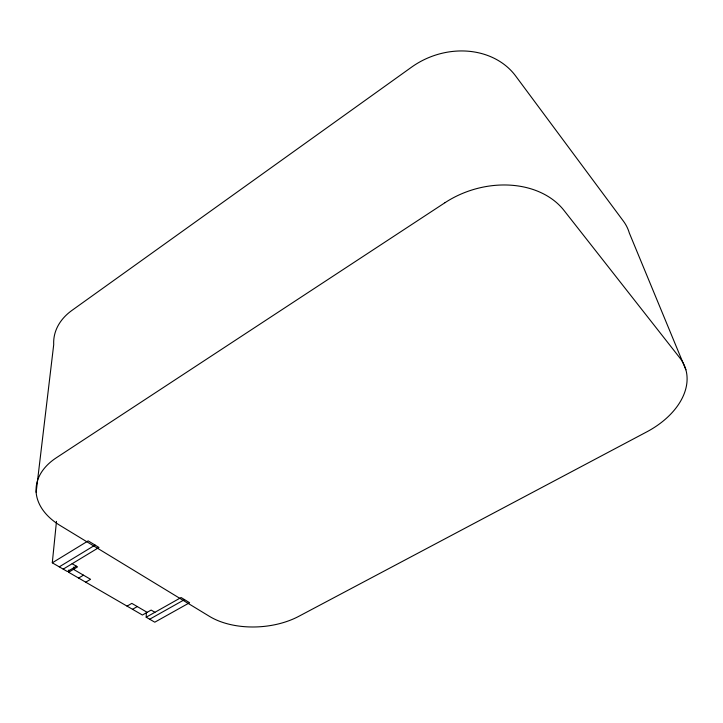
<?xml version="1.0" encoding="UTF-8"?>
<svg xmlns="http://www.w3.org/2000/svg" width="723" height="723" viewBox="0 0 723 723"><rect width="100%" height="100%" fill="white"/><g stroke="black" fill="none" stroke-linecap="round" stroke-linejoin="round"><path stroke-width="1.08" d="M146.191 617.216L181.102 597.532L189.598 602.711L154.785 622.196L146.191 617.216L146.335 612.706M73.665 567.103L73.475 569.335L90.565 579.304L85.73 582.178M154.921 612.291L151.152 610.076L142.413 615.029L68.613 572.264L68.812 570.04M76.367 566.19L67.429 571.577L52.291 562.81L56.484 521.364M36.15 492.282L53.719 344.555A65.956 47.682 4.9 0 1 71.975 310.384L411.622 67.122A74.37 63.127 -21.7 0 1 515.671 76.005L623.398 221.13A66.977 49.833 -21.1 0 1 629.308 232.969L685.865 369.742M52.291 562.81L88.179 540.876L98.979 547.465L63.199 569.128M59.268 566.85L95.084 545.088M68.613 572.264L77.542 566.877L72.146 563.714M78.626 578.066L83.479 575.165M127.049 606.127L131.83 603.38L147.176 612.336M132.526 609.299L137.298 606.57M149.661 619.222L184.537 599.62M444.988 202.702L56.286 457.804A74.225 47.474 2.1 0 0 60.136 525.504L209.453 616.358A65.178 38.626 -3.9 0 0 298.771 616.339L646.651 431.938A75.544 49.878 -18.3 0 0 679.81 357.876L563.958 210.375A85.106 65.26 -17.5 0 0 444.988 202.702"/></g></svg>
